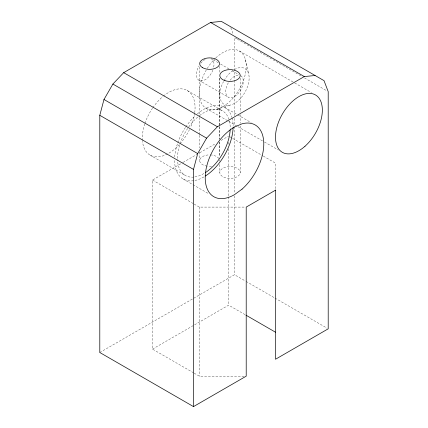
<?xml version="1.0" encoding="UTF-8"?>
<svg xmlns="http://www.w3.org/2000/svg" width="428" height="428" viewBox="0 0 428 428"><rect width="100%" height="100%" fill="white"/><g stroke="black" fill="none" stroke-linecap="round" stroke-linejoin="round"><path stroke-width="0.32" stroke-dasharray="2.14 1.6" d="M193.574 372.831L152.502 349.12L152.502 180.049L182.499 162.731M183.077 162.399L196.917 154.406M199.801 152.743L215.375 143.749M221.142 140.416L228.643 136.088M99.794 352.501L234.501 274.728L245.49 281.073M152.502 349.12L228.643 305.159L245.415 314.842M216.723 109.311L230.708 104.983M194.151 204.092L199.357 207.099L245.554 207.099M194.151 373.163L199.357 376.169L245.554 376.169M236.812 38.873L234.501 37.536L234.501 79.629M237.39 39.205L302.179 76.607M304.49 77.944L327.051 90.966M239.348 50.991L294.148 82.625M294.721 82.962L311.45 92.619M218.317 62.756L211.427 58.78A12.423 7.174 -60 0 1 213.7 67.266M220.613 64.082L229.226 69.058M232.099 70.716L238.99 74.691M199.004 80.298L228.285 97.204M224.556 107.273L237.278 114.618M237.856 114.955L251.156 122.633M187.341 90.576L222.485 110.863M206.221 108.375L228.14 121.028M228.713 121.365L237.369 126.356M237.941 126.693L263.899 141.679M264.477 142.01L278.318 150.003M229.799 136.757L232.115 138.094M232.693 138.426L262.771 155.792M263.348 156.129L275.498 163.143L275.498 189.529M150.073 155.129L185.212 175.416M183.141 179.006L192.397 184.345M192.975 184.682L209.164 194.028M152.502 180.049L193.574 203.76M246.068 281.405L274.412 297.77M274.99 298.102L327.051 328.164M230.778 27.767L233.335 34.481M245.415 59.615L248.652 73.894M240.22 78.169L240.22 112.045M240.22 114.704L240.22 123.339M240.22 125.998L240.22 172.495A10.213 5.896 0 0 1 224.898 177.604A10.213 5.896 0 0 1 224.898 167.391A10.213 5.896 0 0 1 240.22 172.495M234.501 80.298L234.501 115.71M234.501 118.379L234.501 125.73M234.501 126.399L234.501 193.215M234.501 195.885L234.501 274.728M228.643 142.101L228.643 144.776M228.643 148.789L228.643 196.233M228.643 196.901L228.643 305.159M219.794 78.169L219.794 125.998M219.794 126.661L219.794 139.282M219.794 141.941L219.794 156.552M219.794 159.874L219.794 161.201M219.794 164.523L219.794 172.495M219.548 66.276L219.548 72.921M219.548 78.233L219.548 126.062M219.548 126.725L219.548 139.346M219.548 142.005L219.548 156.621M199.667 66.945L199.667 116.764M199.667 117.427L199.667 134.697M199.667 135.36L199.667 147.981M199.667 151.967L199.667 160.602M199.357 207.099L199.357 376.169M197.255 114.003A41.414 23.909 -60 0 1 231.949 117.395M232.131 118.058A41.414 23.909 -60 0 1 233.132 126.233M203.846 176.951A41.414 23.909 -60 0 1 194.28 180.621M193.622 180.728A41.414 23.909 -60 0 1 174.565 160.045M174.678 157.044A41.414 23.909 -60 0 1 177.588 143.337M177.802 142.717A41.414 23.909 -60 0 1 185.484 127.4M185.843 126.87A41.414 23.909 -60 0 1 195.355 115.683M199.614 115.544A37.273 21.518 -60 0 1 229.306 120.568M229.445 121.119A37.273 21.518 -60 0 1 230.184 129.154M203.846 173.57A37.273 21.518 -60 0 1 194.408 177.005M193.761 177.08A37.273 21.518 -60 0 1 177.518 159.66M177.492 158.355A37.273 21.518 -60 0 1 188.357 127.458M188.737 126.934A37.273 21.518 -60 0 1 199.09 115.951M215.819 57.876A33.133 19.126 -60 0 1 246.17 67.822A33.133 19.126 -60 0 1 213.171 109.9A33.133 19.126 -60 0 1 206.221 70.117M207.243 68.41A33.133 19.126 -60 0 1 215.375 58.299M234.501 69.523A20.726 11.968 -60 0 1 248.721 82.294A20.726 11.968 -60 0 1 227.664 105.363A20.726 11.968 -60 0 1 223.555 81.513M224.138 80.464A20.726 11.968 -60 0 1 232.586 70.775M240.713 75.686A12.423 7.174 -60 0 1 240.376 90.592A12.423 7.174 -60 0 1 227.669 96.771A12.423 7.174 -60 0 1 229.338 81.218M230.104 80.197A12.423 7.174 -60 0 1 238.894 75.125M163.426 96.086A37.273 21.518 -60 0 1 194.719 112.719M194.628 113.377A37.273 21.518 -60 0 1 190.562 127.244M189.476 129.598A37.273 21.518 -60 0 1 181.028 142.642M179.252 144.659A37.273 21.518 -60 0 1 168.707 153.283M167.567 153.914A37.273 21.518 -60 0 1 142.508 141.288M142.454 140.657A37.273 21.518 -60 0 1 144.755 123.986M144.964 123.35A37.273 21.518 -60 0 1 152.48 108.241M152.85 107.701A37.273 21.518 -60 0 1 162.907 96.514M212.823 70.219A12.423 7.174 -60 0 1 199.865 80.673A12.423 7.174 -60 0 1 199.004 65.955M200.823 63.291A12.423 7.174 -60 0 1 205.215 59.396M211.55 166.23A9.94 5.741 0 0 1 207.666 166.23M207.034 166.15A9.94 5.741 0 0 1 199.753 159.853A9.94 5.741 0 0 1 209.608 154.866M210.255 154.877A9.94 5.741 0 0 1 219.206 159.12"/><path stroke-width="0.64" d="M275.498 190.193L246.212 207.099L246.212 376.169L193.499 406.6L99.794 352.501L99.794 115.303L103.977 99.489L112.89 84.049L123.687 72.648L210.603 22.47L221.399 21.4L324.023 80.651L328.206 91.635L328.206 328.827L275.498 359.263L275.498 189.871M193.499 406.6L193.499 169.408L197.683 153.588L206.601 138.148L217.397 126.752L304.313 76.569L315.11 75.499M210.603 22.47L304.313 76.569M123.687 72.648L217.397 126.752M112.89 84.049L206.601 138.148M103.977 99.489L197.683 153.588M99.794 115.303L193.499 169.408M245.993 315.179L275.498 332.208M233.116 127.416A41.414 23.909 -60 0 1 205.37 176.026M230.157 129.78A37.273 21.518 -60 0 1 205.429 172.602M242.077 189.123L234.501 194.649A41.414 23.909 -60 0 1 205.215 177.743A41.414 23.909 -60 0 1 234.501 127.02L242.077 123.799A41.414 23.909 -60 0 1 263.782 143.931A41.414 23.909 -60 0 1 242.077 189.123M304.987 146.269A33.133 19.126 -60 0 0 315.49 94.946A33.133 19.126 -60 0 0 276.295 129.705A33.133 19.126 -60 0 0 304.987 146.269M224.898 80.619A10.213 5.896 0 0 0 240.22 75.515A10.213 5.896 0 0 0 224.898 70.406A10.213 5.896 0 0 0 224.898 80.619M202.578 67.678A9.94 5.741 0 0 0 219.206 65.104A9.94 5.741 0 0 0 207.034 58.08A9.94 5.741 0 0 0 202.578 67.678"/></g></svg>
